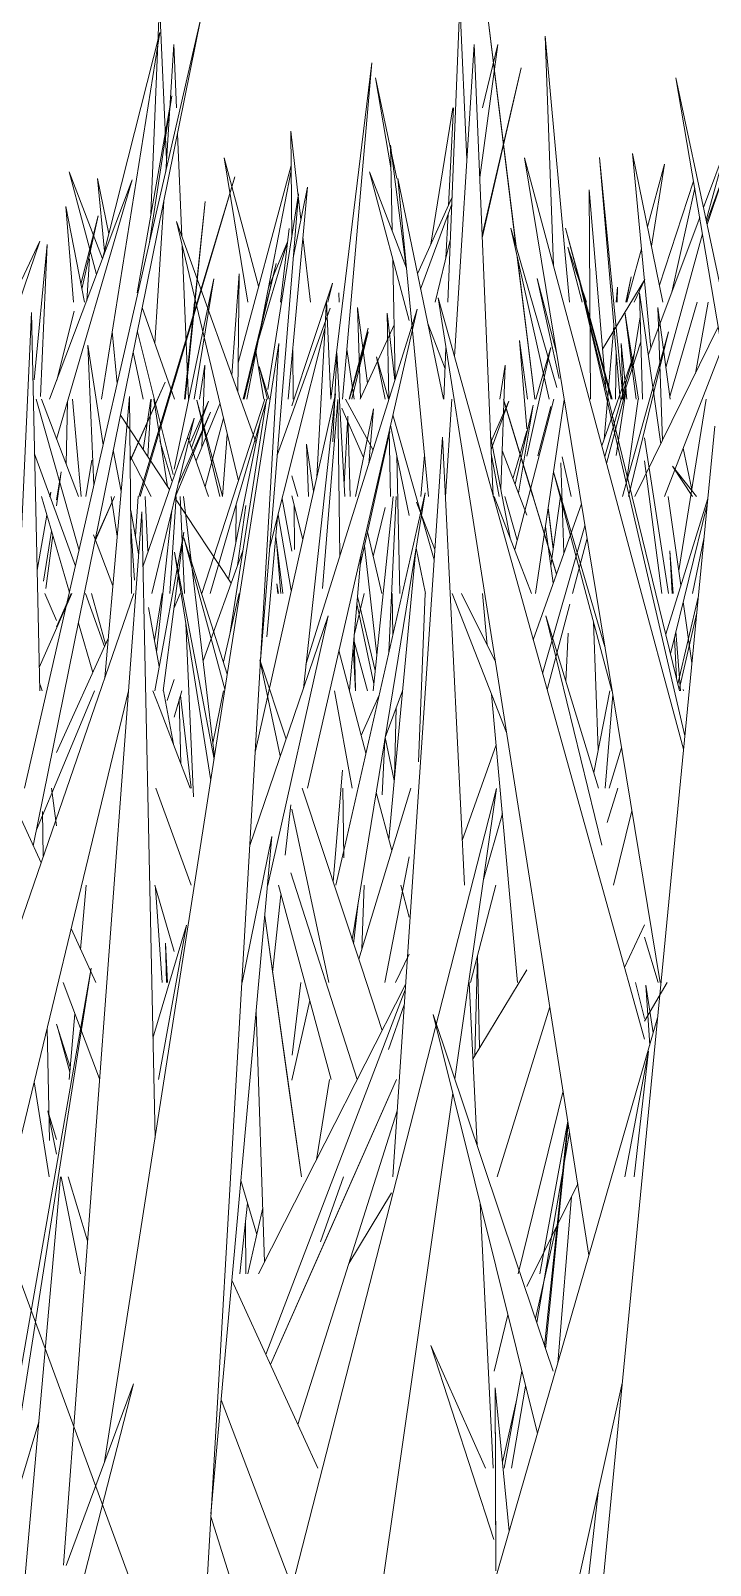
# Model space of a CAD drawing. Header units: millimetres. Extents: x -9575 to 27274, y -4387 to 11354.
# Drawn here: x -6050.8 to -6031.5, y 3072.07 to 3115.64 of the extents above; entities that cross this region are included whole.
import ezdxf

# ---------------------------------------------------------------- set-up
doc = ezdxf.new("R2010")
doc.units = ezdxf.units.MM
doc.layers.add('G-IMPT', color=8, linetype='Continuous', lineweight=9)

# ---------------------------------------------------------------- blocks, each defined once
blk = doc.blocks.new('Grass Array - 25_dwg-V15-North')
at = {"layer": 'G-IMPT'}
for p, q in [((-6048.794, 3105.172), (-6047.134, 3115.587)), ((-6048.764, 3109.159), (-6047.134, 3115.587)), ((-6038.052, 3111.474), (-6037.535, 3115.249)), ((-6037.973, 3113.449), (-6037.535, 3115.249)), ((-6042.277, 3105.172), (-6041.114, 3114.73)), ((-6041.944, 3105.172), (-6041.114, 3114.73)), ((-6047.782, 3108.2), (-6046.796, 3113.79)), ((-6047.44, 3109.573), (-6046.796, 3113.79)), ((-6043.419, 3112.783), (-6043.391, 3109.771)), ((-6043.419, 3112.783), (-6043.127, 3110.279)), ((-6040.536, 3109.947), (-6040.586, 3112.385)), ((-6040.139, 3108.917), (-6040.586, 3112.385)), ((-6033.976, 3105.172), (-6034.651, 3112.037)), ((-6034.058, 3105.172), (-6034.651, 3112.037)), ((-6031.696, 3110.622), (-6031.025, 3112.416)), ((-6031.618, 3110.255), (-6031.025, 3112.416)), ((-6044.911, 3106.208), (-6043.41, 3111.813)), ((-6044.667, 3105.172), (-6043.409, 3111.67)), ((-6043.488, 3105.172), (-6042.942, 3111.199)), ((-6043.347, 3109.188), (-6042.942, 3111.199)), ((-6046.432, 3105.172), (-6045.852, 3110.79)), ((-6046.416, 3105.172), (-6045.852, 3110.79)), ((-6039.819, 3108.739), (-6038.839, 3110.889)), ((-6039.728, 3108.299), (-6038.846, 3110.714)), ((-6034.471, 3105.485), (-6034.938, 3111.124)), ((-6034.903, 3105.172), (-6034.938, 3111.124)), ((-6049.587, 3107.931), (-6049.804, 3110.645)), ((-6049.277, 3107.931), (-6049.804, 3110.645)), ((-6049.376, 3108.44), (-6048.888, 3110.382)), ((-6049.35, 3108.304), (-6048.888, 3110.382)), ((-6033.266, 3106.422), (-6031.803, 3110.336)), ((-6044.906, 3102.855), (-6046.667, 3110.224)), ((-6044.403, 3103.941), (-6046.667, 3110.224)), ((-6043.712, 3107.931), (-6043.463, 3110.02)), ((-6032.765, 3106.074), (-6031.724, 3109.871)), ((-6052.663, 3105.172), (-6050.542, 3109.662)), ((-6052.082, 3105.172), (-6050.542, 3109.662)), ((-6044.351, 3106.807), (-6043.509, 3109.648)), ((-6044.053, 3108.345), (-6043.509, 3109.648)), ((-6043.07, 3109.787), (-6042.853, 3107.931)), ((-6039.316, 3107.931), (-6038.887, 3109.694)), ((-6049.213, 3107.965), (-6049.129, 3109.163)), ((-6044.766, 3105.172), (-6043.836, 3109.031)), ((-6044.739, 3105.172), (-6043.836, 3109.031)), ((-6040.449, 3105.743), (-6040.519, 3109.156)), ((-6046.729, 3103.188), (-6045.599, 3108.593)), ((-6046.161, 3105.172), (-6045.599, 3108.593)), ((-6045.094, 3105.859), (-6044.878, 3108.739)), ((-6044.922, 3105.381), (-6044.878, 3108.739)), ((-6043.391, 3104.987), (-6042.233, 3108.473)), ((-6042.361, 3107.931), (-6042.233, 3108.473)), ((-6034.177, 3107.931), (-6034.139, 3108.357)), ((-6034.146, 3107.931), (-6034.139, 3108.357)), ((-6050.06, 3105.716), (-6049.567, 3107.679)), ((-6046.719, 3105.172), (-6047.634, 3107.778)), ((-6032.655, 3105.256), (-6031.875, 3107.931)), ((-6031.926, 3105.907), (-6031.562, 3107.931)), ((-6041.444, 3105.172), (-6040.481, 3107.286)), ((-6040.636, 3105.172), (-6040.678, 3107.623)), ((-6040.46, 3105.709), (-6040.678, 3107.623)), ((-6034.518, 3104.034), (-6034.237, 3107.246)), ((-6046.761, 3103.035), (-6047.774, 3107.084)), ((-6041.757, 3105.172), (-6041.223, 3107.189)), ((-6041.753, 3105.172), (-6041.223, 3107.189)), ((-6043.362, 3106.563), (-6043.349, 3105.172)), ((-6034.194, 3105.172), (-6034.171, 3106.487)), ((-6044.312, 3106.106), (-6044.078, 3105.172)), ((-6044.312, 3106.106), (-6044.035, 3105.172)), ((-6047.606, 3103.738), (-6047.388, 3105.172)), ((-6046.106, 3103.423), (-6045.429, 3105.045)), ((-6045.431, 3102.413), (-6046.089, 3105.148)), ((-6045.353, 3102.423), (-6046.089, 3105.148)), ((-6041.081, 3103.725), (-6041.859, 3105.172)), ((-6033.878, 3102.83), (-6033.55, 3105.172)), ((-6046.861, 3102.609), (-6048.253, 3104.719)), ((-6045.851, 3102.698), (-6045.332, 3104.638)), ((-6041.352, 3103.518), (-6041.966, 3104.923)), ((-6041.793, 3104.691), (-6041.9, 3102.759)), ((-6041.793, 3104.691), (-6041.73, 3102.413)), ((-6037.047, 3102.759), (-6036.529, 3105.004)), ((-6036.95, 3102.506), (-6036.529, 3105.004)), ((-6045.354, 3102.413), (-6045.221, 3104.174)), ((-6045.183, 3100.067), (-6044.277, 3104.569)), ((-6041.446, 3100.466), (-6040.603, 3104.256)), ((-6040.588, 3102.413), (-6040.62, 3104.273)), ((-6046.797, 3102.862), (-6047.132, 3103.992)), ((-6045.751, 3102.413), (-6046.339, 3104.089)), ((-6032.028, 3102.607), (-6032.27, 3103.784)), ((-6049.07, 3103.442), (-6049.234, 3102.413)), ((-6048.233, 3102.552), (-6048.46, 3103.724)), ((-6047.383, 3102.413), (-6047.977, 3103.567)), ((-6040.324, 3099.654), (-6040.405, 3103.584)), ((-6036.713, 3101.885), (-6037.414, 3103.72)), ((-6043.391, 3103.004), (-6043.215, 3102.413)), ((-6032.003, 3102.413), (-6032.574, 3103.276)), ((-6031.897, 3102.413), (-6032.574, 3103.276)), ((-6043.391, 3102.436), (-6043.078, 3101.188)), ((-6045.11, 3099.956), (-6046.708, 3102.377)), ((-6044.979, 3101.082), (-6044.964, 3102.209)), ((-6044.932, 3100.451), (-6044.696, 3102.153)), ((-6043.391, 3100.865), (-6043.663, 3102.343)), ((-6043.322, 3102.16), (-6043.31, 3100.907)), ((-6041.074, 3100.705), (-6040.734, 3102.102)), ((-6036.987, 3101.175), (-6037.342, 3102.413)), ((-6044.1, 3098.425), (-6043.79, 3101.839)), ((-6043.402, 3099.742), (-6043.776, 3101.896)), ((-6043.639, 3099.654), (-6043.842, 3101.27)), ((-6043.702, 3099.654), (-6043.824, 3101.128)), ((-6041.235, 3101.414), (-6040.834, 3099.654)), ((-6040.834, 3099.654), (-6041.235, 3101.414)), ((-6041.324, 3101.015), (-6040.971, 3097.918)), ((-6047.287, 3098.321), (-6047.068, 3099.654)), ((-6046.729, 3099.249), (-6046.555, 3099.654)), ((-6041.617, 3098.472), (-6041.329, 3099.654)), ((-6041.017, 3097.473), (-6041.522, 3099.578)), ((-6040.52, 3098.48), (-6040.54, 3099.654)), ((-6041.057, 3097.089), (-6041.54, 3099.372)), ((-6041.62, 3098.438), (-6041.578, 3096.945)), ((-6040.477, 3094.347), (-6040.735, 3095.567))]:
    blk.add_line(p, q, dxfattribs=at)
blk = doc.blocks.new('Grass Array - 25_dwg-V17-North')
at = {"layer": 'G-IMPT'}
for p, q in [((-7214.479, 3108.592), (-7214.252, 3110.79)), ((-7214.474, 3108.579), (-7214.252, 3110.79)), ((-7214.832, 3105.172), (-7214.548, 3107.931)), ((-7214.816, 3105.172), (-7214.539, 3107.931))]:
    blk.add_line(p, q, dxfattribs=at)
blk = doc.blocks.new('Grass Array - Grass Array-440235-North')
for name, p in [('Grass Array - 25_dwg-V15-North', (0, 0)), ('Grass Array - 25_dwg-V17-North', (1168.4, 0))]:
    blk.add_blockref(name, p)
blk = doc.blocks.new('Grass Array - 25_dwg-V29-North')
at = {"layer": 'G-IMPT'}
for p, q in [((-6045.967, 3108.281), (-6045.001, 3111.486)), ((-6045.959, 3108.259), (-6045.001, 3111.486)), ((-6035.043, 3107.931), (-6035.618, 3110.035)), ((-6035.055, 3107.931), (-6035.618, 3110.035)), ((-6046.729, 3105.753), (-6046.099, 3107.846)), ((-6046.729, 3105.662), (-6046.091, 3107.814)), ((-6036.905, 3103.613), (-6037.365, 3105.13)), ((-6036.904, 3103.618), (-6037.365, 3105.13))]:
    blk.add_line(p, q, dxfattribs=at)
blk = doc.blocks.new('Grass Array - 25_dwg-V33-North')
at = {"layer": 'G-IMPT'}
for p, q in [((-6047.736, 3102.413), (-6045.001, 3111.486)), ((-6047.693, 3102.413), (-6045.001, 3111.486)), ((-6034.288, 3105.172), (-6035.618, 3110.035)), ((-6034.316, 3105.172), (-6035.618, 3110.035)), ((-6047.976, 3103.434), (-6046.989, 3105.658)), ((-6047.975, 3103.42), (-6046.989, 3105.658)), ((-6036.542, 3102.413), (-6037.365, 3105.13)), ((-6036.537, 3102.413), (-6037.365, 3105.13)), ((-6035.873, 3100.203), (-6036.215, 3101.334)), ((-6035.868, 3100.217), (-6036.213, 3101.35))]:
    blk.add_line(p, q, dxfattribs=at)
blk = doc.blocks.new('Grass Array - 25_dwg-V35-North')
at = {"layer": 'G-IMPT'}
for p, q in [((-7216.136, 3102.413), (-7213.401, 3111.486)), ((-7216.093, 3102.413), (-7213.401, 3111.486)), ((-7202.688, 3105.172), (-7204.018, 3110.035)), ((-7202.716, 3105.172), (-7204.018, 3110.035)), ((-7216.376, 3103.434), (-7215.389, 3105.658)), ((-7216.375, 3103.42), (-7215.389, 3105.658)), ((-7204.942, 3102.413), (-7205.765, 3105.13)), ((-7204.937, 3102.413), (-7205.765, 3105.13)), ((-7204.273, 3100.203), (-7204.615, 3101.334)), ((-7204.268, 3100.217), (-7204.613, 3101.35))]:
    blk.add_line(p, q, dxfattribs=at)
blk = doc.blocks.new('Grass Array - Grass Array-440908-North')
for name, p in [('Grass Array - 25_dwg-V33-North', (0, 0)), ('Grass Array - 25_dwg-V35-North', (1168.4, 0)), ('Grass Array - 25_dwg-V35-North', (1168.4, 0)), ('Grass Array - 25_dwg-V29-North', (0, 0))]:
    blk.add_blockref(name, p)
blk = doc.blocks.new('Grass Array - 25_dwg-V39-North')
at = {"layer": 'G-IMPT'}
for p, q in [((-6037.016, 3109.515), (-6037.838, 3116.185)), ((-6037.022, 3109.533), (-6037.838, 3116.185)), ((-6037.983, 3109.836), (-6036.877, 3114.581)), ((-6037.98, 3109.762), (-6036.877, 3114.581)), ((-6036.486, 3105.172), (-6036.983, 3109.222)), ((-6036.481, 3105.172), (-6036.976, 3109.191)), ((-6036.106, 3102.074), (-6035.964, 3100.919)), ((-6035.96, 3100.945), (-6036.102, 3102.097))]:
    blk.add_line(p, q, dxfattribs=at)
blk = doc.blocks.new('Grass Array - 25_dwg-V43-North')
at = {"layer": 'G-IMPT'}
for p, q in [((-6037.016, 3109.515), (-6037.838, 3116.185)), ((-6037.022, 3109.533), (-6037.838, 3116.185)), ((-6037.983, 3109.836), (-6036.877, 3114.581)), ((-6037.98, 3109.762), (-6036.877, 3114.581)), ((-6036.486, 3105.172), (-6036.983, 3109.222)), ((-6036.481, 3105.172), (-6036.976, 3109.191)), ((-6036.106, 3102.074), (-6035.964, 3100.919)), ((-6035.96, 3100.945), (-6036.102, 3102.097))]:
    blk.add_line(p, q, dxfattribs=at)
blk = doc.blocks.new('Grass Array - 25_dwg-V45-North')
at = {"layer": 'G-IMPT'}
for p, q in [((-6047.387, 3110.438), (-6047.149, 3116.428)), ((-6046.947, 3111.981), (-6047.149, 3116.428)), ((-6037.016, 3109.515), (-6037.838, 3116.185)), ((-6037.022, 3109.533), (-6037.838, 3116.185)), ((-6046.969, 3111.628), (-6046.74, 3115.25)), ((-6046.665, 3113.449), (-6046.74, 3115.25)), ((-6035.498, 3107.931), (-6036.193, 3115.482)), ((-6035.954, 3108.959), (-6036.193, 3115.482)), ((-6041.006, 3114.301), (-6040.573, 3111.748)), ((-6041.006, 3114.301), (-6040.4, 3111.441)), ((-6040.4, 3111.441), (-6041.006, 3114.301)), ((-6037.983, 3109.836), (-6036.877, 3114.581)), ((-6037.98, 3109.762), (-6036.877, 3114.581)), ((-6039.436, 3109.579), (-6038.813, 3113.449)), ((-6038.936, 3110.675), (-6038.798, 3113.449)), ((-6046.511, 3109.791), (-6046.634, 3112.714)), ((-6044.636, 3107.931), (-6045.311, 3112.031)), ((-6044.329, 3108.381), (-6045.311, 3112.031)), ((-6033.191, 3106.621), (-6033.713, 3112.151)), ((-6032.847, 3107.931), (-6033.713, 3112.151)), ((-6048.931, 3108.715), (-6049.715, 3111.634)), ((-6048.763, 3109.161), (-6049.715, 3111.634)), ((-6033.286, 3110.071), (-6032.8, 3111.849)), ((-6033.174, 3109.521), (-6032.8, 3111.849)), ((-6048.708, 3109.38), (-6048.908, 3111.441)), ((-6048.583, 3109.871), (-6048.908, 3111.441)), ((-6031.979, 3111.371), (-6032.946, 3108.413)), ((-6032.946, 3108.413), (-6031.979, 3111.371)), ((-6031.944, 3111.168), (-6032.595, 3108.217)), ((-6031.605, 3110.194), (-6031.154, 3111.444)), ((-6031.594, 3110.139), (-6031.155, 3111.43)), ((-6047.277, 3106.762), (-6047.022, 3110.799)), ((-6039.011, 3109.182), (-6038.949, 3110.433)), ((-6035.862, 3105.506), (-6037.164, 3110.029)), ((-6036.075, 3105.172), (-6037.164, 3110.029)), ((-6046.317, 3105.172), (-6046.5, 3109.525)), ((-6035.55, 3109.495), (-6035.138, 3107.931)), ((-6035.55, 3109.495), (-6035.014, 3107.931)), ((-6033.872, 3107.931), (-6033.458, 3109.444)), ((-6036.486, 3105.172), (-6036.983, 3109.222)), ((-6036.481, 3105.172), (-6036.976, 3109.191)), ((-6036.42, 3108.601), (-6035.795, 3105.764)), ((-6036.42, 3108.601), (-6035.87, 3106.501)), ((-6035.87, 3106.501), (-6036.42, 3108.601)), ((-6034.563, 3106.594), (-6033.364, 3108.572)), ((-6033.902, 3107.931), (-6033.753, 3108.65)), ((-6033.896, 3107.931), (-6033.753, 3108.65)), ((-6033.663, 3107.931), (-6033.364, 3108.572)), ((-6042.039, 3107.931), (-6042.048, 3108.193)), ((-6041.526, 3107.778), (-6041.435, 3105.193)), ((-6041.526, 3107.778), (-6041.235, 3105.63)), ((-6033.742, 3105.984), (-6033.496, 3107.511)), ((-6048.344, 3105.625), (-6048.487, 3107.101)), ((-6041.753, 3105.172), (-6041.216, 3107.092)), ((-6041.682, 3105.172), (-6041.216, 3107.092)), ((-6036.691, 3105.172), (-6036.925, 3106.846)), ((-6036.713, 3104.333), (-6036.925, 3106.846)), ((-6033.474, 3106.8), (-6034.007, 3105.172)), ((-6034.007, 3105.172), (-6033.474, 3106.8)), ((-6047.612, 3105.172), (-6047.889, 3106.515)), ((-6044.182, 3105.172), (-6044.405, 3106.527)), ((-6041.618, 3105.172), (-6041.821, 3106.597)), ((-6036.713, 3103.556), (-6036.029, 3106.644)), ((-6036.455, 3105.172), (-6036.029, 3106.644)), ((-6034.038, 3106.757), (-6033.974, 3105.172)), ((-6034.038, 3106.757), (-6033.875, 3105.172)), ((-6033.875, 3105.172), (-6034.038, 3106.757)), ((-6046.006, 3105.172), (-6045.859, 3106.138)), ((-6045.941, 3103.819), (-6045.859, 3106.138)), ((-6047.48, 3103.548), (-6047.378, 3105.172)), ((-6046.919, 3102.698), (-6047.309, 3105.172)), ((-6046.266, 3103.953), (-6045.751, 3105.118)), ((-6046.237, 3103.798), (-6045.751, 3105.118)), ((-6045.907, 3105.172), (-6045.909, 3105.176)), ((-6045.907, 3105.172), (-6045.909, 3105.176)), ((-6036.4, 3103.564), (-6036.03, 3104.972)), ((-6037.107, 3102.916), (-6036.713, 3104.279)), ((-6035.75, 3103.365), (-6035.657, 3100.814)), ((-6035.456, 3102.413), (-6035.709, 3103.541)), ((-6047.828, 3101.287), (-6047.753, 3102.413)), ((-6047.48, 3100.861), (-6047.556, 3102.413)), ((-6036.106, 3102.074), (-6035.964, 3100.919)), ((-6035.96, 3100.945), (-6036.102, 3102.097)), ((-6036.029, 3100.441), (-6035.761, 3102.413)), ((-6035.96, 3099.955), (-6036.184, 3101.548)), ((-6041.616, 3098.297), (-6041.239, 3096.895))]:
    blk.add_line(p, q, dxfattribs=at)
blk = doc.blocks.new('Grass Array - Grass Array-V47-North')
for name in ['Grass Array - 25_dwg-V45-North', 'Grass Array - 25_dwg-V39-North', 'Grass Array - 25_dwg-V39-North', 'Grass Array - 25_dwg-V43-North']:
    blk.add_blockref(name, (0, 0))
blk = doc.blocks.new('Grass Array - 25_dwg-V50-North')
at = {"layer": 'G-IMPT'}
for p, q in [((-6038.957, 3107.931), (-6038.619, 3116.428)), ((-6038.417, 3111.981), (-6038.619, 3116.428)), ((-6050.975, 3094.136), (-6045.969, 3115.995)), ((-6048.421, 3103.893), (-6045.969, 3115.995)), ((-6038.77, 3106.389), (-6038.21, 3115.25)), ((-6037.707, 3103.261), (-6038.21, 3115.25)), ((-6032.476, 3114.301), (-6030.926, 3105.172)), ((-6032.476, 3114.301), (-6029.964, 3102.454)), ((-6029.596, 3100.717), (-6032.476, 3114.301)), ((-6032.926, 3088.618), (-6036.781, 3112.031)), ((-6033.745, 3100.747), (-6036.781, 3112.031)), ((-6040.051, 3107.41), (-6041.185, 3111.634)), ((-6040.131, 3108.894), (-6041.185, 3111.634)), ((-6050.265, 3105.172), (-6047.919, 3111.403)), ((-6050.066, 3104.045), (-6047.919, 3111.403)), ((-6047.736, 3102.413), (-6045.001, 3111.486)), ((-6047.693, 3102.413), (-6045.001, 3111.486)), ((-6039.503, 3102.413), (-6040.377, 3111.441)), ((-6039.082, 3105.172), (-6040.377, 3111.441)), ((-6043.199, 3111.005), (-6044.127, 3099.605)), ((-6043.199, 3111.005), (-6044.066, 3105.451)), ((-6034.288, 3105.172), (-6035.618, 3110.035)), ((-6034.316, 3105.172), (-6035.618, 3110.035)), ((-6050.333, 3109.564), (-6050.709, 3105.727)), ((-6050.333, 3109.564), (-6050.526, 3105.249)), ((-6050.526, 3105.249), (-6050.333, 3109.564)), ((-6032.376, 3096.895), (-6035.253, 3108.69)), ((-6032.773, 3097.986), (-6035.253, 3108.69)), ((-6033.424, 3105.172), (-6033.517, 3108.193)), ((-6032.909, 3103.912), (-6033.517, 3108.193)), ((-6043.802, 3103.588), (-6042.3, 3107.759)), ((-6042.985, 3097.64), (-6039.827, 3107.732)), ((-6042.945, 3094.136), (-6039.827, 3107.732)), ((-6042.68, 3102.963), (-6042.402, 3107.971)), ((-6042.278, 3105.172), (-6042.402, 3107.971)), ((-6034.948, 3080.869), (-6039.234, 3108.053)), ((-6039.234, 3108.053), (-6036.299, 3097.512)), ((-6032.995, 3107.778), (-6032.863, 3104.005)), ((-6032.995, 3107.778), (-6032.643, 3105.172)), ((-6051.268, 3097.083), (-6050.777, 3107.638)), ((-6050.546, 3096.895), (-6050.777, 3107.638)), ((-6039.032, 3106.038), (-6039.526, 3107.323)), ((-6033.929, 3107.653), (-6033.604, 3105.172)), ((-6033.929, 3107.653), (-6033.545, 3105.172)), ((-6033.545, 3105.172), (-6033.929, 3107.653)), ((-6033.648, 3102.413), (-6031.275, 3107.228)), ((-6044.019, 3100.933), (-6042.446, 3107.179)), ((-6033.995, 3102.413), (-6032.686, 3107.092)), ((-6033.821, 3102.413), (-6032.686, 3107.092)), ((-6048.744, 3103.877), (-6049.182, 3106.713)), ((-6049.007, 3102.73), (-6049.182, 3106.713)), ((-6047.165, 3048), (-6043.758, 3106.756)), ((-6045.374, 3096.381), (-6043.758, 3106.756)), ((-6042.224, 3103.964), (-6042.106, 3106.49)), ((-6041.88, 3102.413), (-6042.106, 3106.49)), ((-6040.982, 3106.38), (-6040.733, 3105.172)), ((-6040.982, 3106.38), (-6040.639, 3105.172)), ((-6040.639, 3105.172), (-6040.982, 3106.38)), ((-6039.066, 3105.172), (-6039.009, 3106.626)), ((-6034.581, 3103.856), (-6033.661, 3106.459)), ((-6034.498, 3103.545), (-6033.661, 3106.459)), ((-6032.802, 3102.413), (-6031.17, 3106.612)), ((-6037.476, 3105.172), (-6037.329, 3106.138)), ((-6037.453, 3102.623), (-6037.329, 3106.138)), ((-6047.976, 3103.434), (-6046.989, 3105.658)), ((-6047.975, 3103.42), (-6046.989, 3105.658)), ((-6049.43, 3100.884), (-6050.644, 3105.172)), ((-6049.442, 3102.413), (-6050.497, 3105.172)), ((-6049.797, 3103.342), (-6049.755, 3105.11)), ((-6049.367, 3102.413), (-6049.617, 3105.172)), ((-6048.702, 3097.261), (-6047.994, 3105.248)), ((-6047.938, 3099.654), (-6047.994, 3105.248)), ((-6045.942, 3099.654), (-6044.156, 3105.172)), ((-6045.708, 3099.654), (-6044.101, 3105.172)), ((-6044.118, 3105.114), (-6045.151, 3098.498)), ((-6044.431, 3095.152), (-6042.151, 3105.326)), ((-6043.059, 3096.963), (-6042.151, 3105.326)), ((-6042.517, 3099.805), (-6042.078, 3105.164)), ((-6042.022, 3100.719), (-6042.078, 3105.164)), ((-6039.022, 3102.413), (-6038.847, 3105.172)), ((-6037.736, 3103.953), (-6037.221, 3105.118)), ((-6037.727, 3103.744), (-6037.221, 3105.118)), ((-6035.873, 3100.203), (-6037.379, 3105.176)), ((-6035.868, 3100.217), (-6037.379, 3105.176)), ((-6037.057, 3100.904), (-6035.949, 3105.172)), ((-6036.464, 3099.654), (-6035.649, 3105.158)), ((-6034.446, 3103.351), (-6033.893, 3105.454)), ((-6034.173, 3103.578), (-6033.893, 3105.454)), ((-6032.397, 3100.312), (-6031.615, 3105.172)), ((-6047.616, 3100.416), (-6046.162, 3104.639)), ((-6047.364, 3099.654), (-6046.162, 3104.639)), ((-6046.692, 3102.413), (-6045.693, 3104.81)), ((-6046.609, 3102.785), (-6045.693, 3104.81)), ((-6041.58, 3102.413), (-6041.067, 3104.899)), ((-6041.2, 3103.343), (-6041.067, 3104.899)), ((-6040.514, 3104.734), (-6039.343, 3100.613)), ((-6039.343, 3100.613), (-6040.514, 3104.734)), ((-6040.582, 3104.44), (-6040.051, 3101.869)), ((-6031.374, 3104.409), (-6036.832, 3048)), ((-6048.421, 3103.893), (-6050.73, 3092.493)), ((-6042.909, 3102.413), (-6042.969, 3103.901)), ((-6042.769, 3102.568), (-6042.969, 3103.901)), ((-6039.777, 3094.171), (-6039.109, 3104.099)), ((-6038.483, 3091.377), (-6039.109, 3104.099)), ((-6037.186, 3101.238), (-6037.743, 3104.13)), ((-6033.375, 3104.075), (-6032.69, 3099.654)), ((-6032.69, 3099.654), (-6033.375, 3104.075)), ((-6049.533, 3100.433), (-6050.691, 3103.624)), ((-6039.725, 3102.413), (-6039.616, 3103.582)), ((-6037.503, 3102.413), (-6037.722, 3103.635)), ((-6033.375, 3103.426), (-6032.88, 3099.654)), ((-6050.067, 3102.147), (-6049.939, 3103.114)), ((-6050.067, 3102.322), (-6049.939, 3103.114)), ((-6037.707, 3103.261), (-6037.671, 3102.413)), ((-6034.299, 3096.895), (-6035.957, 3103.115)), ((-6034.494, 3098.144), (-6035.957, 3103.115)), ((-6050.266, 3102.413), (-6050.229, 3102.536)), ((-6050.251, 3102.413), (-6050.229, 3102.536)), ((-6041.826, 3092.731), (-6039.603, 3102.517)), ((-6041.67, 3089.827), (-6039.603, 3102.517)), ((-6049.705, 3099.685), (-6050.501, 3102.413)), ((-6048.967, 3101.198), (-6048.428, 3102.413)), ((-6048.966, 3101.171), (-6048.419, 3102.413)), ((-6048.345, 3101.29), (-6048.518, 3102.413)), ((-6047.961, 3102.017), (-6047.738, 3100.789)), ((-6047.738, 3100.789), (-6047.961, 3102.017)), ((-6047.227, 3097.991), (-6046.797, 3102.008)), ((-6046.853, 3099.654), (-6046.676, 3102.413)), ((-6046.436, 3099.654), (-6046.559, 3102.413)), ((-6045.585, 3095.024), (-6046.459, 3102.413)), ((-6041.077, 3096.895), (-6040.505, 3102.413)), ((-6040.632, 3097.989), (-6040.427, 3102.413)), ((-6039.324, 3100.907), (-6039.85, 3102.249)), ((-6036.898, 3100.49), (-6037.638, 3102.413)), ((-6036.53, 3098.342), (-6035.164, 3102.209)), ((-6032.769, 3098.506), (-6031.573, 3102.352)), ((-6032.338, 3099.893), (-6032.696, 3102.413)), ((-6032.632, 3097.947), (-6031.589, 3102.189)), ((-6050.62, 3100.321), (-6050.345, 3101.879)), ((-6049.875, 3072.065), (-6047.649, 3101.981)), ((-6047.957, 3101.559), (-6047.853, 3100.037)), ((-6047.441, 3092.174), (-6047.649, 3101.981)), ((-6036.265, 3097.389), (-6035.061, 3101.584)), ((-6050.441, 3100.008), (-6050.212, 3101.424)), ((-6050.377, 3099.803), (-6050.178, 3101.308)), ((-6048.47, 3099.874), (-6049.024, 3101.322)), ((-6047.28, 3096.895), (-6046.456, 3101.4)), ((-6047.04, 3096.895), (-6046.456, 3101.4)), ((-6046.457, 3101.239), (-6045.286, 3096.942)), ((-6046.457, 3101.239), (-6045.22, 3097.372)), ((-6035.416, 3099.654), (-6035.003, 3101.23)), ((-6032.011, 3099.654), (-6031.679, 3101.256)), ((-6045.69, 3094.352), (-6046.719, 3100.834)), ((-6045.597, 3094.951), (-6046.719, 3100.834)), ((-6045.907, 3097.744), (-6044.78, 3100.873)), ((-6041.751, 3096.902), (-6041.419, 3100.791)), ((-6040.327, 3095.957), (-6039.865, 3100.909)), ((-6039.86, 3100.942), (-6039.594, 3099.654)), ((-6033.745, 3100.747), (-6032.262, 3095.235)), ((-6032.557, 3099.654), (-6032.648, 3100.867)), ((-6032.586, 3099.654), (-6032.648, 3100.867)), ((-6054.362, 3100.435), (-6050.51, 3092.011)), ((-6036.898, 3100.49), (-6036.577, 3099.654)), ((-6043.784, 3099.654), (-6043.817, 3099.932)), ((-6043.764, 3099.654), (-6043.817, 3099.932)), ((-6050.56, 3097.554), (-6049.635, 3099.654)), ((-6050.067, 3098.89), (-6050.406, 3099.654)), ((-6050.067, 3098.715), (-6049.651, 3099.654)), ((-6049.59, 3094.682), (-6047.878, 3099.654)), ((-6048.706, 3098.152), (-6049.251, 3099.654)), ((-6048.675, 3098.22), (-6049.081, 3099.654)), ((-6045.329, 3097.715), (-6044.887, 3099.654)), ((-6044.286, 3097.645), (-6044.127, 3099.605)), ((-6039.787, 3094.875), (-6039.603, 3099.654)), ((-6037.289, 3095.715), (-6038.832, 3099.654)), ((-6037.604, 3097.714), (-6038.565, 3099.654)), ((-6037.974, 3099.654), (-6037.842, 3098.195)), ((-6031.84, 3099.592), (-6032.423, 3097.09)), ((-6032.024, 3097.689), (-6032.27, 3099.419)), ((-6047.459, 3099.262), (-6047.153, 3097.587)), ((-6047.153, 3097.587), (-6047.459, 3099.262)), ((-6044.584, 3092.502), (-6042.354, 3099.025)), ((-6044.072, 3091.377), (-6042.354, 3099.025)), ((-6034.675, 3094.136), (-6036.175, 3099.021)), ((-6034.581, 3092.516), (-6036.175, 3099.021)), ((-6036.134, 3096.92), (-6035.494, 3099.357)), ((-6032.385, 3096.934), (-6031.887, 3099.112)), ((-6049.041, 3097.412), (-6049.45, 3098.812)), ((-6046.179, 3093.882), (-6046.399, 3098.816)), ((-6035.537, 3098.529), (-6035.607, 3097.17)), ((-6034.822, 3098.858), (-6034.683, 3095.224)), ((-6032.35, 3096.895), (-6032.477, 3098.581)), ((-6050.067, 3095.145), (-6048.603, 3098.38)), ((-6041.576, 3096.895), (-6041.645, 3098.146)), ((-6032.464, 3097.259), (-6032.522, 3098.396)), ((-6044.297, 3097.779), (-6043.714, 3095.048)), ((-6044.297, 3097.779), (-6043.551, 3095.522)), ((-6041.282, 3095.126), (-6042.05, 3098.036)), ((-6032.773, 3097.986), (-6032.225, 3095.621)), ((-6046.924, 3096.618), (-6046.729, 3097.221)), ((-6033.375, 3087.007), (-6036.299, 3097.512)), ((-6059.824, 3048), (-6048.03, 3096.895)), ((-6050.534, 3097.067), (-6050.478, 3096.895)), ((-6049.913, 3094.685), (-6048.992, 3096.895)), ((-6047.13, 3096.368), (-6047.331, 3096.895)), ((-6047.027, 3096.895), (-6046.75, 3095.376)), ((-6046.75, 3095.376), (-6047.027, 3096.895)), ((-6046.729, 3096.149), (-6046.512, 3096.895)), ((-6046.246, 3094.136), (-6046.549, 3096.767)), ((-6045.631, 3095.413), (-6045.329, 3096.895)), ((-6041.675, 3094.136), (-6042.174, 3096.895)), ((-6041.414, 3095.625), (-6040.909, 3096.768)), ((-6040.735, 3095.568), (-6040.247, 3096.895)), ((-6037.716, 3096.805), (-6036.973, 3088.618)), ((-6034.81, 3094.577), (-6034.355, 3096.895)), ((-6034.49, 3094.136), (-6034.272, 3096.792)), ((-6032.263, 3096.895), (-6032.269, 3096.937)), ((-6032.263, 3096.895), (-6032.269, 3096.937)), ((-6045.374, 3096.381), (-6048.704, 3075.003)), ((-6047.13, 3096.368), (-6046.276, 3094.136)), ((-6046.539, 3094.824), (-6046.582, 3096.655)), ((-6040.468, 3094.439), (-6040.427, 3096.404)), ((-6040.327, 3095.957), (-6040.633, 3092.67)), ((-6040.819, 3093.944), (-6040.747, 3095.493)), ((-6037.585, 3095.36), (-6038.545, 3092.643)), ((-6034.378, 3094.136), (-6034.023, 3095.281)), ((-6049.59, 3094.682), (-6065.575, 3048.254)), ((-6049.913, 3094.685), (-6050.638, 3092.945)), ((-6041.944, 3094.644), (-6042.215, 3091.477)), ((-6039.777, 3094.171), (-6040.521, 3083.1)), ((-6050.067, 3093.058), (-6050.21, 3094.136)), ((-6046.248, 3091.377), (-6047.249, 3094.136)), ((-6043.093, 3094.136), (-6041.412, 3089.048)), ((-6041.912, 3092.149), (-6041.938, 3094.136)), ((-6041.487, 3089.275), (-6040.011, 3094.136)), ((-6040.551, 3092.358), (-6040.988, 3094.013)), ((-6037.573, 3094.124), (-6039.65, 3086.012)), ((-6037.573, 3094.124), (-6038.756, 3085.879)), ((-6034.431, 3093.161), (-6034.128, 3094.136)), ((-6050.445, 3092.2), (-6050.472, 3093.471)), ((-6043.417, 3093.661), (-6043.573, 3092.226)), ((-6043.391, 3093.539), (-6042.34, 3088.618)), ((-6037.944, 3091.54), (-6037.407, 3093.409)), ((-6034.249, 3091.377), (-6033.728, 3093.492)), ((-6045.685, 3073.529), (-6043.955, 3092.756)), ((-6044.799, 3088.618), (-6043.955, 3092.756)), ((-6041.826, 3092.731), (-6042.133, 3091.377)), ((-6047.441, 3092.174), (-6047.272, 3084.193)), ((-6040.741, 3088.618), (-6040.051, 3092.181)), ((-6041.536, 3085.859), (-6043.415, 3091.732)), ((-6049.386, 3089.553), (-6049.224, 3091.377)), ((-6047.28, 3091.377), (-6046.729, 3089.49)), ((-6047.256, 3091.296), (-6047.073, 3088.618)), ((-6043.695, 3091.101), (-6043.934, 3088.901)), ((-6043.77, 3091.377), (-6042.267, 3085.859)), ((-6041.397, 3089.573), (-6041.333, 3091.377)), ((-6040.051, 3090.464), (-6040.292, 3091.377)), ((-6038.315, 3088.618), (-6037.59, 3091.377)), ((-6041.632, 3089.712), (-6041.499, 3090.873)), ((-6047.332, 3087.033), (-6046.378, 3090.237)), ((-6047.172, 3085.859), (-6046.378, 3090.237)), ((-6044.158, 3090.493), (-6043.461, 3085.549)), ((-6043.116, 3083.1), (-6044.158, 3090.493)), ((-6033.375, 3090.25), (-6033.94, 3089.037)), ((-6048.958, 3088.618), (-6049.657, 3090.148)), ((-6032.981, 3088.618), (-6033.375, 3089.902)), ((-6046.943, 3088.618), (-6046.974, 3089.731)), ((-6046.921, 3088.618), (-6046.974, 3089.731)), ((-6040.446, 3088.618), (-6040.051, 3089.42)), ((-6038.185, 3086.549), (-6038.112, 3089.377)), ((-6038.06, 3086.755), (-6038.112, 3089.377)), ((-6056.284, 3048), (-6049.084, 3089.024)), ((-6050.239, 3081.692), (-6049.084, 3089.024)), ((-6040.819, 3087.251), (-6041.412, 3089.048)), ((-6038.241, 3086.457), (-6036.713, 3088.977)), ((-6039.293, 3048), (-6054.271, 3088.771)), ((-6049.886, 3088.618), (-6048.847, 3085.876)), ((-6043.591, 3081.797), (-6040.154, 3088.559)), ((-6043.131, 3088.618), (-6043.374, 3086.549)), ((-6043.374, 3086.549), (-6043.131, 3088.618)), ((-6038.119, 3083.981), (-6038.347, 3088.618)), ((-6033.626, 3088.618), (-6033.375, 3087.593)), ((-6033.375, 3087.511), (-6032.727, 3088.618)), ((-6033.223, 3086.838), (-6033.335, 3088.539)), ((-6033.122, 3087.187), (-6033.335, 3088.539)), ((-6044.126, 3078.053), (-6040.164, 3088.406)), ((-6042.878, 3088.1), (-6043.391, 3085.839)), ((-6049.713, 3085.859), (-6049.548, 3087.726)), ((-6044.402, 3087.786), (-6044.161, 3080.676)), ((-6043.391, 3051.655), (-6032.999, 3087.613)), ((-6040.193, 3087.981), (-6040.641, 3086.714)), ((-6036.411, 3075.808), (-6039.371, 3087.708)), ((-6037.021, 3080.714), (-6039.371, 3087.708)), ((-6036.06, 3087.922), (-6037.559, 3083.1)), ((-6050.271, 3084.124), (-6050.339, 3087.32)), ((-6050.067, 3087.432), (-6049.683, 3086.205)), ((-6050.054, 3087.382), (-6049.695, 3086.069)), ((-6033.927, 3083.1), (-6033.255, 3086.664)), ((-6033.662, 3083.1), (-6033.255, 3086.664)), ((-6045.058, 3064.89), (-6039.65, 3086.012)), ((-6050.283, 3083.1), (-6050.707, 3085.796)), ((-6043.994, 3077.764), (-6040.418, 3085.859)), ((-6043.116, 3083.1), (-6043.461, 3085.549)), ((-6038.815, 3085.472), (-6043.113, 3055.511)), ((-6042.688, 3083.574), (-6042.316, 3085.859)), ((-6040.418, 3085.859), (-6042.453, 3081.253)), ((-6036.963, 3080.341), (-6035.684, 3085.539)), ((-6050.314, 3084.972), (-6050.067, 3083.74)), ((-6050.314, 3084.972), (-6050.067, 3084.16)), ((-6040.395, 3084.971), (-6043.217, 3076.064)), ((-6035.548, 3084.675), (-6036.343, 3080.341)), ((-6036.18, 3078.209), (-6035.535, 3084.592)), ((-6035.795, 3082.255), (-6035.545, 3084.653)), ((-6036.433, 3078.963), (-6035.498, 3084.36)), ((-6051.294, 3068.037), (-6049.958, 3083.1)), ((-6049.939, 3083.1), (-6049.385, 3080.341)), ((-6049.744, 3083.1), (-6049.189, 3081.279)), ((-6044.833, 3082.994), (-6044.385, 3081.46)), ((-6041.918, 3083.1), (-6042.574, 3081.246)), ((-6035.268, 3082.897), (-6036.713, 3079.984)), ((-6041.768, 3080.639), (-6040.552, 3082.644)), ((-6035.835, 3077.801), (-6035.445, 3082.541)), ((-6044.645, 3082.35), (-6044.863, 3080.341)), ((-6044.213, 3082.219), (-6044.64, 3080.341)), ((-6037.668, 3074.823), (-6038.038, 3082.352)), ((-6035.795, 3082.255), (-6036.208, 3078.292)), ((-6050.239, 3081.692), (-6053.059, 3063.788)), ((-6044.705, 3081.804), (-6044.698, 3080.341)), ((-6043.591, 3081.797), (-6044.331, 3080.341)), ((-6036.471, 3079.077), (-6035.879, 3081.665)), ((-6043.994, 3077.764), (-6042.453, 3081.253)), ((-6037.021, 3080.714), (-6035.969, 3077.582)), ((-6042.649, 3074.823), (-6045.088, 3080.157)), ((-6037.642, 3077.582), (-6037.249, 3079.179)), ((-6037.654, 3072.798), (-6039.442, 3078.302)), ((-6037.884, 3074.823), (-6039.442, 3078.302)), ((-6055.415, 3048), (-6047.88, 3077.218)), ((-6049.799, 3072.057), (-6047.88, 3077.218)), ((-6034, 3077.274), (-6038.817, 3055.511)), ((-6036.85, 3077.576), (-6037.355, 3074.823)), ((-6037.15, 3074.823), (-6036.746, 3077.156)), ((-6045.394, 3076.76), (-6043.391, 3071.473)), ((-6037.616, 3077.101), (-6037.212, 3073.036)), ((-6037.616, 3077.101), (-6037.592, 3071.912)), ((-6037.593, 3072.065), (-6037.616, 3077.101)), ((-6037.406, 3074.992), (-6036.994, 3076.792)), ((-6051.612, 3072.658), (-6050.576, 3076.138)), ((-6034.676, 3074.219), (-6036.811, 3055.511)), ((-6045.689, 3073.454), (-6044.389, 3069.306))]:
    blk.add_line(p, q, dxfattribs=at)
blk = doc.blocks.new('Grass Array - Grass Array-V52-North')
for name, p in [('Grass Array - 25_dwg-V50-North', (0, 0)), ('Grass Array - 25_dwg-V35-North', (1168.4, 0)), ('Grass Array - 25_dwg-V35-North', (1168.4, 0)), ('Grass Array - 25_dwg-V35-North', (1168.4, 0))]:
    blk.add_blockref(name, p)
blk = doc.blocks.new('Grass Array - Grass Array-V53-North')
blk.add_blockref('Grass Array - 25_dwg-V35-North', (1168.4, 0))
blk.add_blockref('Grass Array - 25_dwg-V35-North', (1168.4, 0))
blk.add_blockref('Grass Array - 25_dwg-V35-North', (1168.4, 0))
blk.add_blockref('Grass Array - 25_dwg-V35-North', (1168.4, 0))

msp = doc.modelspace()

# ---------------------------------------------------------------- block references
for name in ['Grass Array - Grass Array-V47-North', 'Grass Array - Grass Array-V52-North', 'Grass Array - Grass Array-440235-North', 'Grass Array - Grass Array-440908-North', 'Grass Array - Grass Array-V53-North', 'Grass Array - Grass Array-V53-North']:
    msp.add_blockref(name, (0, 0))

doc.saveas('drawing.dxf')
